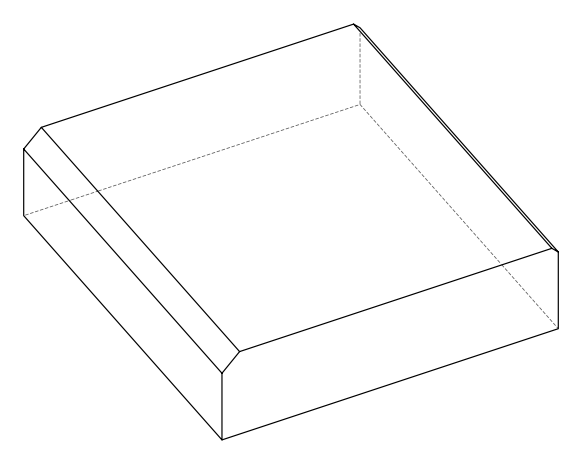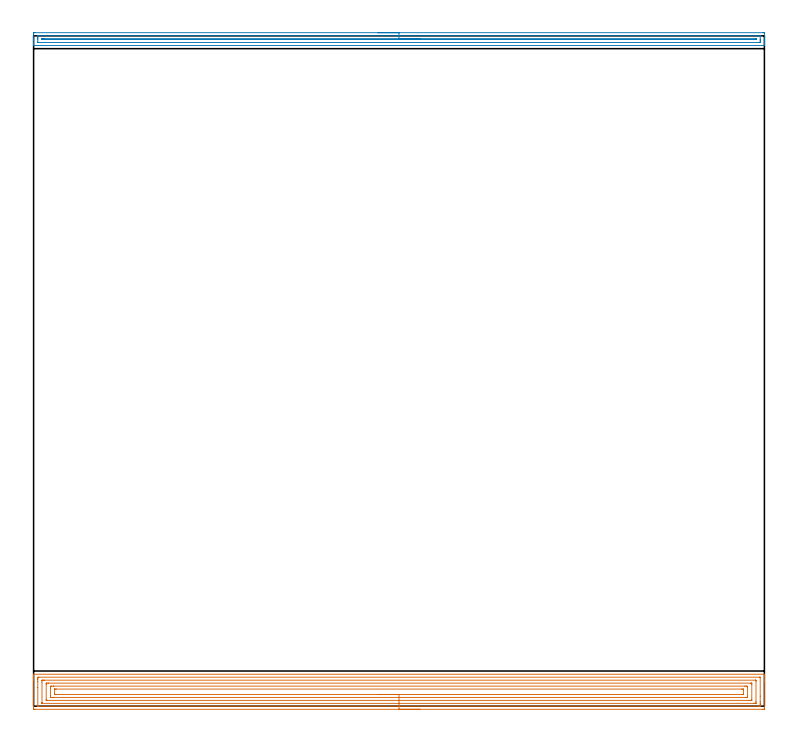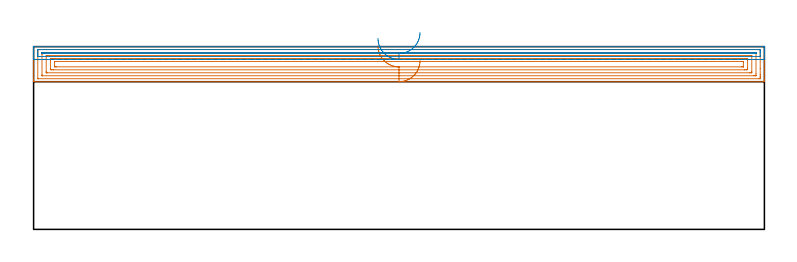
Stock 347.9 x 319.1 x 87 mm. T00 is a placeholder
(PLAN: 2 operations, 0 tool changes, 25.5 min)
(1 AREA_MILL | FG_CHAMFER_SURFACE | UGT0205_001 | 17.04 min | 48516 mm3)
(2 AREA_MILL_1 | FG_CHAMFER_SURFACE_1 | UGT0205_001 | 8.51 min | 6480 mm3)
(TOOL UGT0205_001 | Chamfer Mill 20 x 3 x 45 deg. | D20 FL50 Z2)
(OP 1 AREA_MILL)
G17 G21 G94 G90
T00 M6
G54
G17 G0 G90 X183.95 Y-1.5 S1061 M3
G43 Z97. H0
Z80.3
G94 G1 X183.912 Z79.428 F250.
X183.798 Z78.564
X183.609 Z77.712
X183.347 Z76.88
X183.013 Z76.074
X182.61 Z75.3
X182.142 Z74.564
X181.61 Z73.872
X181.021 Z73.229
X180.378 Z72.64
X179.686 Z72.108
X178.95 Z71.64
X178.176 Z71.237
X177.37 Z70.903
X176.538 Z70.641
X175.686 Z70.452
X174.822 Z70.338
X173.95 Z70.3
X0.62
X0.186 Y-1.496 Z70.302
X0.01 Y-1.492 Z70.306
X0.005 Y-1.07 Z70.728
X0. Y-0.459 Z71.338
Y12.13 Z83.924
Y12.669 Z84.466
Y13.01 Z84.806
Y13.549 Z85.345
Y13.89 Z85.684
Y14.57 Z86.37
Y14.867 Z86.667
X0.001 Y15.204 Z86.994
X0.173 Y15.2 Z87.
X347.727
X347.899 Y15.204 Z86.994
X347.9 Y14.867 Z86.667
Y14.57 Z86.37
Y13.89 Z85.684
Y12.669 Z84.466
Y12.13 Z83.924
Y11.52 Z83.315
Y-0.8 Z70.998
X347.897 Y-1.07 Z70.728
X347.89 Y-1.492 Z70.306
X347.714 Y-1.496 Z70.302
X347.28 Y-1.5 Z70.3
X173.95
Y-0.086 Z71.714
X2.406 Y-0.085 Z71.715
X2.3
X2.039 Y-0.08 Z71.72
X2.014 Y-0.079 Z71.721
X2.009 Y-0.062 Z71.738
X2.003 Y-0.029 Z71.771
X2.001 Y0.003 Z71.803
X2. Y8.91 Z80.71
Y11.65 Z83.45
Y12.53 Z84.33
X2.002 Y13.01 Z84.81
X2.007 Y13.403 Z85.203
X2.022 Y13.779 Z85.579
X2.406 Y13.784 Z85.584
X2.513 Y13.785 Z85.585
X345.494
X345.6
X345.861 Y13.78 Z85.58
X345.886 Y13.779 Z85.579
X345.891 Y13.762 Z85.562
X345.897 Y13.729 Z85.529
X345.899 Y13.697 Z85.497
X345.9 Y4.79 Z76.59
Y2.05 Z73.85
Y1.17 Z72.97
X345.898 Y0.69 Z72.49
X345.893 Y0.297 Z72.097
X345.878 Y-0.079 Z71.721
X345.494 Y-0.084 Z71.716
X345.387 Y-0.085 Z71.715
X173.95 Y-0.086 Z71.714
Y1.328 Z73.128
X4.193 Y1.329 Z73.129
X4.112 Y1.33 Z73.13
X4.047 Y1.333 Z73.133
X4.012 Y1.335 Z73.135
X4.009 Y1.38 Z73.18
X4.003 Y1.57 Z73.37
X4.001 Y1.76 Z73.56
X4. Y11.44 Z83.24
X4.005 Y12.13 Z83.93
X4.009 Y12.312 Z84.112
X4.018 Y12.365 Z84.165
X4.071 Y12.367 Z84.167
X4.193 Y12.369 Z84.169
X4.842 Y12.371 Z84.171
X5.087
X343.707
X343.788 Y12.37 Z84.17
X343.853 Y12.367 Z84.167
X343.888 Y12.365 Z84.165
X343.891 Y12.32 Z84.12
X343.896 Y12.13 Z83.93
X343.899 Y11.94 Z83.74
X343.9 Y2.26 Z74.06
X343.895 Y1.57 Z73.37
X343.891 Y1.388 Z73.188
X343.882 Y1.335 Z73.135
X343.829 Y1.333 Z73.133
X343.707 Y1.331 Z73.131
X343.059 Y1.329 Z73.129
X342.813 Y1.328 Z73.128
X173.95
Y2.743 Z74.543
X6.576
X6.137 Y2.746 Z74.546
X6.044 Y2.749 Z74.549
X6.01 Y2.751 Z74.551
X6.007 Y2.796 Z74.596
X6.004 Y2.899 Z74.699
X6. Y3.311 Z75.111
Y10.37 Z82.17
X6.006 Y10.8 Z82.6
X6.01 Y10.907 Z82.707
X6.015 Y10.95 Z82.75
X6.079 Y10.952 Z82.752
X6.279 Y10.955 Z82.755
X6.874 Y10.957 Z82.757
X7.171
X341.324
X341.763 Y10.954 Z82.754
X341.856 Y10.951 Z82.751
X341.89 Y10.949 Z82.749
X341.893 Y10.904 Z82.704
X341.896 Y10.801 Z82.601
X341.9 Y10.389 Z82.189
Y3.33 Z75.13
X341.894 Y2.9 Z74.7
X341.89 Y2.793 Z74.593
X341.885 Y2.749 Z74.549
X341.821 Y2.748 Z74.548
X341.621 Y2.745 Z74.545
X341.026 Y2.743 Z74.543
X340.729
X173.95
Y4.157 Z75.957
X9.554
X8.712 Y4.159 Z75.959
X8.661 Y4.162 Z75.962
X8.01 Y4.21 Z76.01
X8.001 Y4.859 Z76.659
Y8.61 Z80.41
X8.004 Y9.257 Z81.057
X8.01 Y9.49 Z81.29
X8.611 Y9.538 Z81.338
X8.661 Y9.54 Z81.34
X9.5 Y9.543 Z81.343
X9.554
X338.346
X339.188 Y9.54 Z81.34
X339.239 Y9.538 Z81.338
X339.89 Y9.49 Z81.29
X339.899 Y8.841 Z80.641
Y5.09 Z76.89
X339.896 Y4.443 Z76.243
X339.89 Y4.21 Z76.01
X339.289 Y4.162 Z75.962
X339.239 Y4.16 Z75.96
X338.4 Y4.157 Z75.957
X338.346
X173.95
Y5.571 Z77.371
X10.852 Y5.572 Z77.372
X10.448 Y5.574 Z77.374
X10.044 Y5.578 Z77.378
X10.01 Y5.586 Z77.386
X10.006 Y5.628 Z77.428
X10.003 Y5.706 Z77.506
X10.001 Y5.823 Z77.623
X10. Y5.97 Z77.77
X10.001 Y7.95 Z79.75
X10.003 Y8.06 Z79.86
X10.007 Y8.115 Z79.915
X10.01 Y8.122 Z79.922
X10.017 Y8.125 Z79.925
X10.044 Y8.127 Z79.927
X10.448 Y8.129 Z79.929
X10.936
X337.048 Y8.128 Z79.928
X337.452 Y8.126 Z79.926
X337.856 Y8.122 Z79.922
X337.89 Y8.114 Z79.914
X337.894 Y8.072 Z79.872
X337.897 Y7.994 Z79.794
X337.899 Y7.877 Z79.677
X337.9 Y7.73 Z79.53
X337.899 Y5.75 Z77.55
X337.897 Y5.64 Z77.44
X337.893 Y5.585 Z77.385
X337.89 Y5.577 Z77.377
X337.883 Y5.575 Z77.375
X337.856 Y5.573 Z77.373
X337.452 Y5.571 Z77.371
X336.964
X173.95
X173.078 Z77.409
X172.214 Z77.523
X171.362 Z77.712
X170.53 Z77.974
X169.724 Z78.308
X168.95 Z78.711
X168.214 Z79.18
X167.522 Z79.711
X166.879 Z80.3
X166.29 Z80.943
X165.758 Z81.635
X165.29 Z82.371
X164.887 Z83.145
X164.553 Z83.951
X164.291 Z84.783
X164.102 Z85.635
X163.988 Z86.5
X163.95 Z87.371
G0 Z97.
M5
M2
(OP 2 AREA_MILL_1)
G17 G21 G94 G90
T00 M6
G54
G17 G0 G90 X163.95 Y320.6 S1061 M3
G43 Z97. H0
Z90.9
G94 G1 X163.988 Z90.028 F250.
X164.102 Z89.163
X164.291 Z88.312
X164.553 Z87.48
X164.887 Z86.674
X165.29 Z85.9
X165.758 Z85.164
X166.29 Z84.472
X166.879 Z83.829
X167.522 Z83.239
X168.214 Z82.708
X168.95 Z82.24
X169.724 Z81.837
X170.53 Z81.503
X171.362 Z81.241
X172.214 Z81.052
X173.078 Z80.938
X173.95 Z80.9
X347.28
X347.853 Y320.599 Z80.898
X347.897 Y320.596 Z80.901
X347.898
X347.9 Y320.538 Z80.958
Y317.55 Z83.944
Y317.011 Z84.486
Y316.671 Z84.825
Y316.132 Z85.364
Y315.792 Z85.702
Y315.113 Z86.387
Y314.82 Z86.68
X347.898 Y314.658 Z86.834
X347.89 Y314.502 Z86.988
X347.727 Y314.5 Z87.
X0.173
X0.01 Y314.502 Z86.988
X0.002 Y314.658 Z86.834
X0. Y314.82 Z86.68
Y315.113 Z86.387
Y315.792 Z85.702
Y317.011 Z84.486
Y317.55 Z83.944
Y319.917 Z81.58
X0.003 Y320.186 Z81.31
X0.01 Y320.592 Z80.905
X0.203 Y320.596 Z80.902
X0.62 Y320.6 Z80.9
X173.95
Y319.186 Z82.314
X345.617
X345.855 Y319.184 Z82.316
X345.884 Y319.182 Z82.318
X345.89 Y319.179 Z82.321
X345.894 Y319.172 Z82.328
X345.898 Y319.138 Z82.362
X345.899 Y319.105 Z82.395
X345.9 Y318.908 Z82.592
Y317.55 Z83.95
Y317.151 Z84.349
X345.896 Y316.671 Z84.829
X345.89 Y316.281 Z85.219
X345.869 Y315.921 Z85.579
X345.494 Y315.916 Z85.584
X345.369 Y315.915 Z85.585
X2.283 Y315.914 Z85.586
X2.045 Y315.916 Z85.584
X2.016 Y315.918 Z85.582
X2.01 Y315.921 Z85.579
X2.006 Y315.928 Z85.572
X2.002 Y315.962 Z85.538
X2.001 Y315.995 Z85.505
X2. Y316.192 Z85.308
Y317.55 Z83.95
Y317.949 Z83.551
X2.004 Y318.429 Z83.071
X2.009 Y318.819 Z82.681
X2.031 Y319.179 Z82.321
X2.406 Y319.184 Z82.316
X2.531 Y319.185 Z82.315
X173.95 Y319.186 Z82.314
Y317.772 Z83.728
X343.707 Y317.771 Z83.729
X343.782
X343.841 Y317.768 Z83.732
X343.879 Y317.765 Z83.735
X343.89 Y317.761 Z83.739
X343.892 Y317.74 Z83.76
X343.896 Y317.55 Z83.95
X343.895 Y317.365 Z84.135
X343.89 Y317.338 Z84.162
X343.873 Y317.335 Z84.165
X343.819 Y317.332 Z84.168
X343.707 Y317.33 Z84.17
X343.038 Y317.328 Z84.172
X342.813
X4.193 Y317.329 Z84.171
X4.118
X4.059 Y317.332 Z84.168
X4.021 Y317.335 Z84.165
X4.01 Y317.339 Z84.161
X4.008 Y317.36 Z84.14
X4.004 Y317.55 Z83.95
X4.005 Y317.735 Z83.765
X4.01 Y317.762 Z83.738
X4.027 Y317.765 Z83.735
X4.081 Y317.768 Z83.732
X4.193 Y317.77 Z83.73
X4.862 Y317.772 Z83.728
X5.087
X173.95
X174.822 Z83.766
X175.686 Z83.88
X176.538 Z84.069
X177.37 Z84.331
X178.176 Z84.665
X178.95 Z85.068
X179.686 Z85.537
X180.378 Z86.068
X181.021 Z86.657
X181.61 Z87.301
X182.142 Z87.993
X182.61 Z88.728
X183.013 Z89.502
X183.347 Z90.308
X183.609 Z91.14
X183.798 Z91.992
X183.912 Z92.857
X183.95 Z93.728
G0 Z97.
M5
M2
